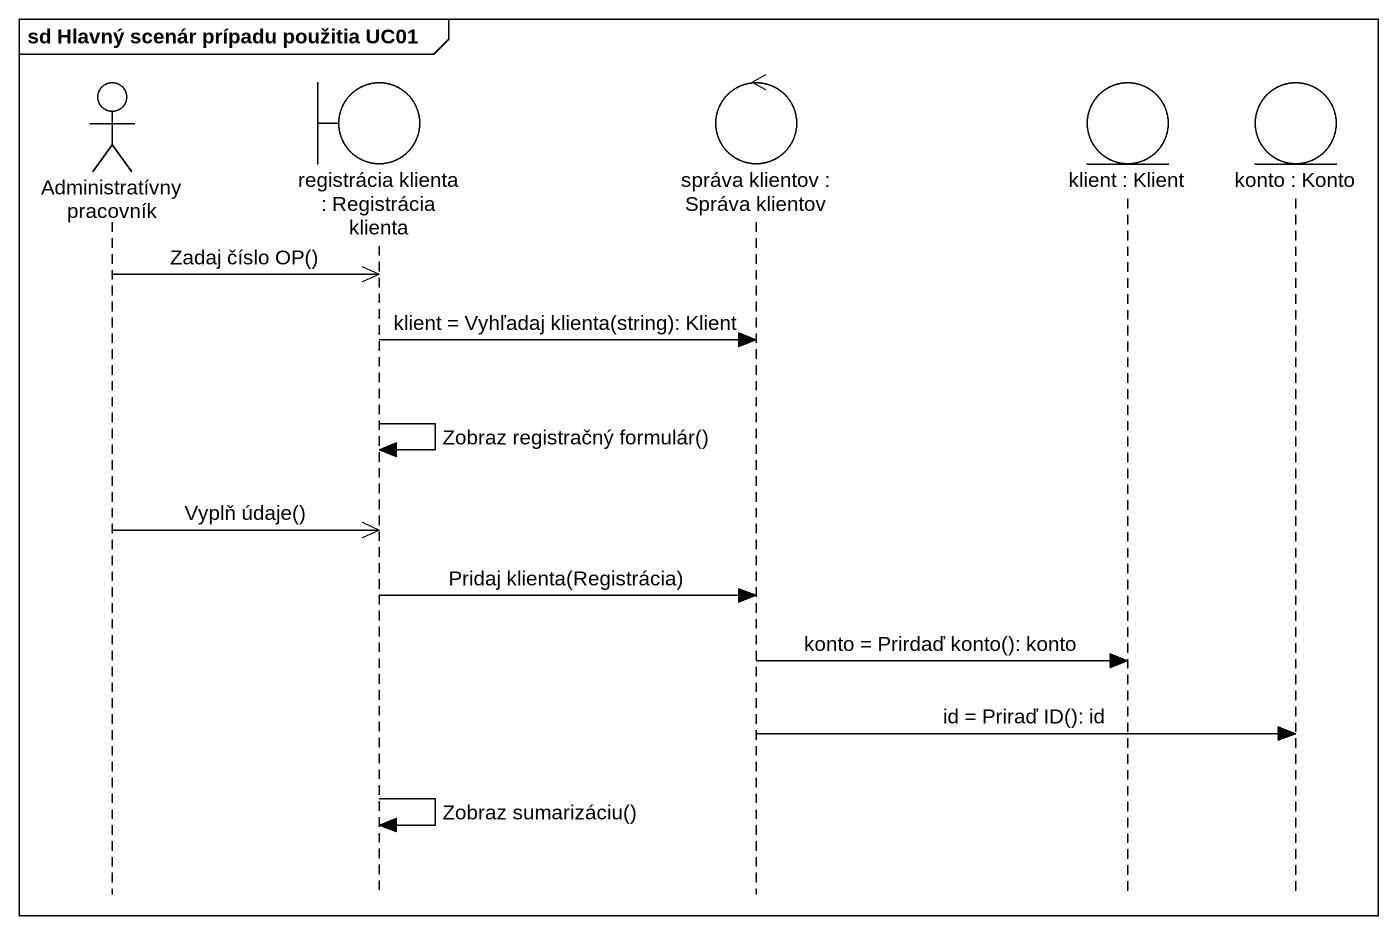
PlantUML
@startuml
mainframe sd Hlavný scenár prípadu použitia UC01
hide footbox
actor "Administratívny pracovník" as Administratívny_pracovník
boundary "registrácia klienta : Registrácia klienta" as registrácia_klienta
control "správa klientov : Správa klientov" as správa_klientov
entity "klient : Klient" as klient
entity "konto : Konto" as konto

Administratívny_pracovník ->> registrácia_klienta : Zadaj číslo OP()
registrácia_klienta -> správa_klientov : klient = Vyhľadaj klienta(string): Klient
registrácia_klienta -> registrácia_klienta : Zobraz registračný formulár()
Administratívny_pracovník ->> registrácia_klienta : Vyplň údaje()
registrácia_klienta -> správa_klientov : Pridaj klienta(Registrácia)
správa_klientov -> klient : konto = Prirdaď konto(): konto
správa_klientov -> konto : id = Priraď ID(): id
registrácia_klienta -> registrácia_klienta : Zobraz sumarizáciu()
@enduml
